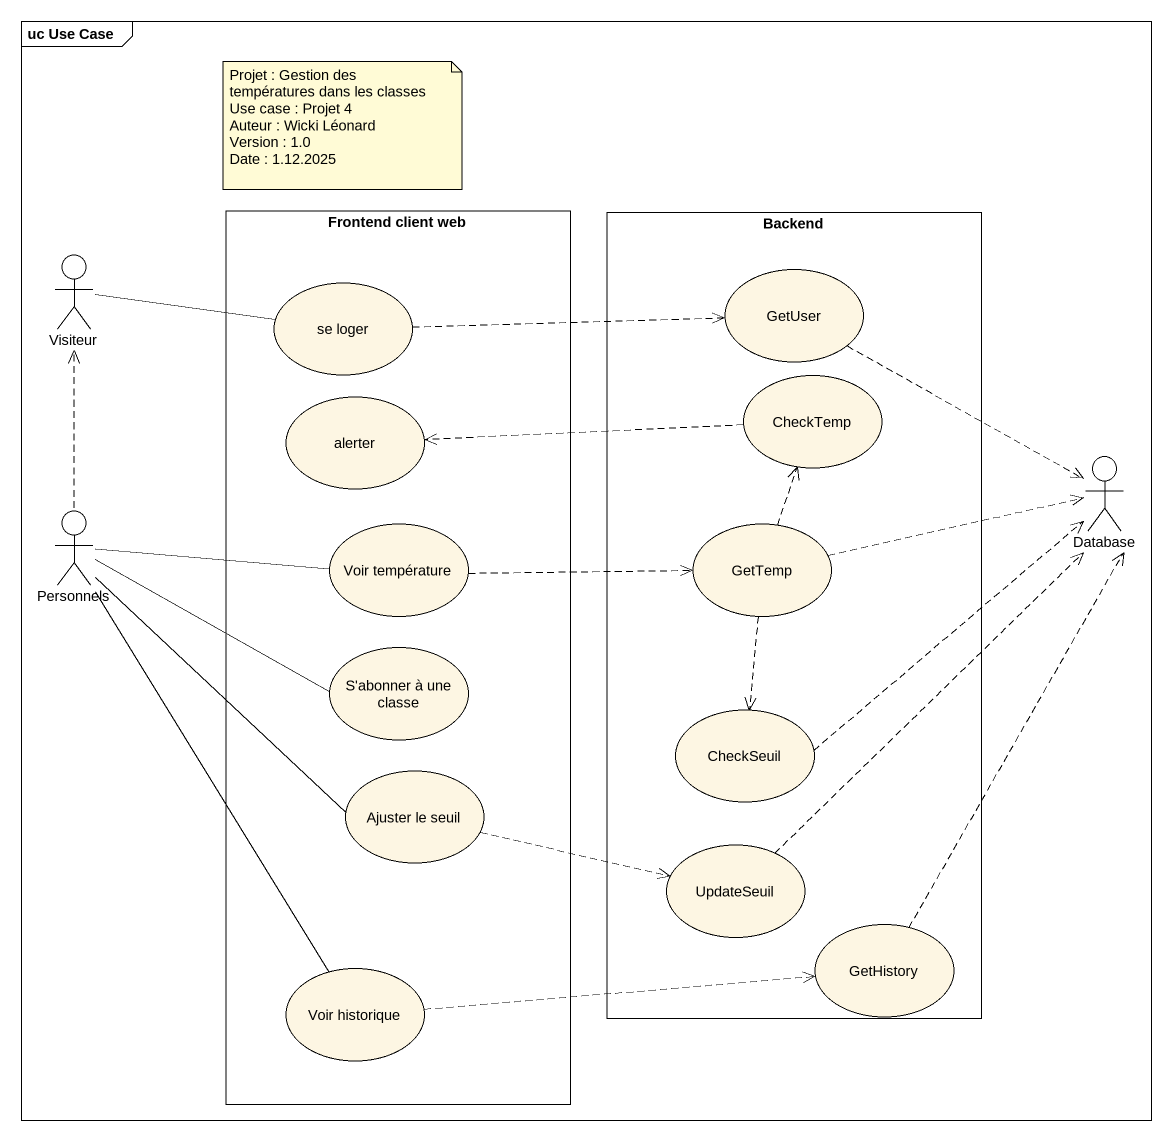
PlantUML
@startuml
mainframe uc Use Case
rectangle "Frontend client web" as Frontend_client_web {
  usecase "se loger" as se_loger
  usecase alerter
  usecase "Voir température" as Voir_température
  usecase "S'abonner à une classe" as S_abonner_à_une_classe
  usecase "Ajuster le seuil" as Ajuster_le_seuil
  usecase "Voir historique" as Voir_historique
}
rectangle Backend {
  usecase GetUser
  usecase CheckTemp
  usecase GetTemp
  usecase CheckSeuil
  usecase UpdateSeuil
  usecase GetHistory
}
actor Visiteur
actor "Database" as Database_
actor Personnels
Visiteur -right- se_loger
se_loger .right.> GetUser
GetUser ..> Database_
CheckTemp .left.> alerter
Personnels .up.> Visiteur
Personnels -right- Voir_température
Personnels -right- S_abonner_à_une_classe
Personnels -- Ajuster_le_seuil
Personnels -- Voir_historique
Voir_température .right.> GetTemp
GetTemp .up.> CheckTemp
GetTemp .right.> Database_
GetTemp ..> CheckSeuil
CheckSeuil .up.> Database_
Ajuster_le_seuil .right.> UpdateSeuil
UpdateSeuil .up.> Database_
GetHistory .up.> Database_
Voir_historique .right.> GetHistory
note as N1
  Projet : Gestion des températures dans les classes
  Use case : Projet 4
  Auteur : Wicki Léonard
  Version : 1.0
  Date : 1.12.2025
end note
@enduml
